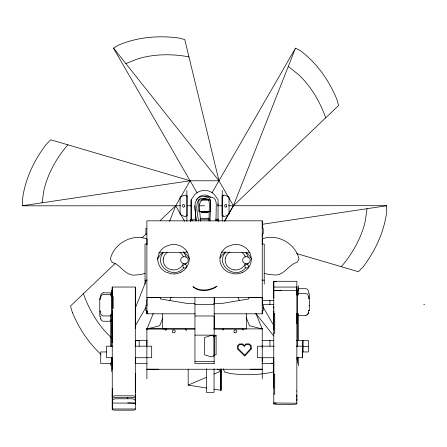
<?xml version="1.0" encoding="UTF-8"?>
<svg xmlns="http://www.w3.org/2000/svg" width="447" height="447" viewBox="0 0 447 447"><rect width="100%" height="100%" fill="white"/><g stroke="black" fill="none" stroke-linecap="round" stroke-linejoin="round"><path stroke-width="0.67" d="M112.236 397.78L112.236 388.264M112.236 369.602L112.236 358.41M112.236 308.536L112.236 292.606M112.27 392.511L112.286 409.608A3.855 0.615 0 0 0 114.404 410.1A3.839 0.615 0 0 0 115.929 410.167L131.552 410.167A3.839 0.615 0 0 0 133.094 410.111A3.855 0.615 0 0 0 135.312 409.631L135.312 287.035L112.236 287.035L112.27 295.925L110.795 295.92L110.795 294.495L103.592 294.484A2.883 2.794 0 0 0 100.698 297.305L100.704 299.244L99.742 299.334M112.264 342.525L112.27 324.84M112.27 287.851L112.236 296.462L113.203 296.545L113.203 308.313L112.242 308.413M112.236 403.038L135.312 403.16L135.312 394.209M135.34 392.511L135.34 373.29M135.312 328.556L135.312 309.894M135.312 309.402L135.34 287.851L135.34 288.214M135.34 315.705L135.34 307.441M135.34 307.078L135.34 305.156M146.879 345.252L146.879 340.413M146.879 310.631L146.879 313.744L147.292 311.151M215.42 219.231L218.052 219.231L218.829 221.114L218.052 219.231L218.052 199.77L214.376 194.607A13.432 13.432 0 0 0 206.017 190.461L203.161 190.467A13.432 13.432 0 0 0 194.808 194.613L191.132 199.77L191.132 219.231L190.394 221.109M214.174 328.931L214.174 315.984L194.948 315.984M220.958 369.11L220.958 390.253L214.13 389.181M262.244 361.567L262.244 357.717M262.244 347.386L262.244 345.252M262.249 313.744L262.249 310.631M194.87 303.468L187.259 303.468L160.339 298.931L160.339 297.635L146.879 297.579L262.249 297.579L262.249 305.262L263.21 305.262L263.21 310.704L262.249 310.704M262.255 244.23L262.255 242.883M262.255 242.794L262.255 241.905M262.255 241.805L262.255 240.888M262.255 240.793L262.255 239.229M262.249 237.027L262.249 233.915L263.21 233.915L263.21 228.473L262.249 228.473L262.249 220.824L146.879 220.824L146.879 313.816L195.283 313.816M273.782 388.091L273.782 363.249M273.782 329.925L273.782 310.771M273.782 308.43L273.782 306.519M273.782 298.093L273.782 281.286L296.858 281.286L296.836 403.803A3.855 0.598 0 0 1 295.372 404.217A3.839 0.592 0 0 1 293.193 404.339L277.576 404.339A3.839 0.592 0 0 1 276.028 404.284A3.855 0.598 0 0 1 273.782 403.742L273.782 281.286L276.537 281.403M297.858 363.4L296.858 357.717L302.625 357.717L302.625 346.185L296.361 346.185M135.329 346.52L135.34 340.413L147.113 340.413M296.858 323.796L296.886 313.269M296.858 399.747L296.842 398.953A3.855 0.665 0 0 0 296.679 398.813M296.858 403.194L273.782 402.976M296.858 400.875L296.842 399.869A3.855 0.928 0 0 0 296.679 399.679M214.426 303.787L214.543 297.523M215.974 220.974L216.275 204.972L216.08 202.078L215.225 199.491L213.7 197.96L211.716 197.311L207.145 196.512L204.91 196.781M208.978 220.947L209.419 203.569L208.771 200.161L207.978 199.368C192.473 193.657 197.216 212.297 198.624 220.935M210.006 221.114L210.643 202.988L209.805 198.87L208.576 197.647C205.039 196.401 200.574 195.719 197.496 198.367C192.45 204.916 196.378 213.66 196.049 221.058L194.903 205.765M112.236 401.088L112.258 400.836A3.855 2.285 0 0 1 113.722 399.255A3.839 2.274 0 0 1 115.902 398.774L131.519 398.774A3.839 2.274 0 0 1 133.066 398.981A3.855 2.285 0 0 1 135.312 401.076M191.132 205.81L191.59 202.53M112.231 320.7L112.27 320.225M296.853 294.69L296.858 286.778M112.242 310.335L112.27 332.68M112.27 400.484L112.286 400.322A3.855 1.414 0 0 1 112.443 400.037M42.046 202.804L44.007 189.74A162.708 115.052 -8.5 0 1 66.826 145.979L67.91 144.839M367.071 208.693L365.11 221.757A162.708 115.052 -8.5 0 1 342.29 265.518L341.206 266.658M111.264 363.4L112.27 357.717L106.498 357.717L106.498 346.185L112.767 346.185M112.236 396.752L112.258 396.645A3.855 0.933 0 0 1 114.376 395.902A3.839 0.928 0 0 1 115.902 395.807L131.519 395.807A3.839 0.928 0 0 1 133.066 395.891A3.855 0.933 0 0 1 135.279 396.618L135.312 396.74M112.27 404.496L112.286 404.395A3.855 0.883 0 0 1 112.443 404.217M147.326 298.836L146.879 300.781L147.046 305.659M309.358 310.134L309.017 310.224M309.358 305.329L309.017 305.413M186.17 263.311L185.516 263.562A3.749 3.526 0 0 1 180.728 260.702L180.694 260.009A3.749 3.526 0 0 1 183.019 256.913L184.432 256.656L186.472 257.226A3.744 3.526 0 0 1 188.176 260.009L188.137 260.707A3.749 3.526 0 0 1 186.17 263.305L185.634 264.747M248.146 263.311L247.493 263.562A3.749 3.526 0 0 1 242.704 260.702L242.671 260.009A3.749 3.526 0 0 1 244.995 256.913L246.409 256.656L248.448 257.226A3.744 3.526 0 0 1 250.152 260.009L250.113 260.707A3.749 3.526 0 0 1 248.146 263.305L247.604 264.747M135.324 308.095L146.314 280.247M169.569 221.304L175.705 205.76L190.126 180.767L50.695 139.777L46.091 144.549A183.544 129.786 -8.5 0 0 22.356 200.329L22.579 205.816L180.437 205.782M295.59 48.187L300.356 50.684A183.544 129.786 -68.5 0 1 336.792 99.139L338.619 105.509L233.407 205.765L224.472 221.22L233.412 205.743L295.489 48.142L212.096 192.679M147.158 329.903L147.024 328.947L153.327 313.28M190.355 221.164L191.132 219.231L191.132 199.77M162.809 317.985L159.691 325.729L147.024 328.947M169.81 300.557L171.106 297.333M190.355 221.114L191.132 219.231L192.372 220.868M183.354 263.562L183.007 264.3A10.398 9.789 0 0 1 174.604 269.915L172.542 269.915M244.984 264.3L245.33 263.562M296.858 403.082L296.836 403.121A3.855 0.33 0 0 1 296.679 403.188M135.123 326.109L145.795 307.603M220.008 258.064L222.226 254.885L225.903 251.974C214.107 264.25 235.446 280.889 245.705 267.764M216.812 220.868L218.052 219.231L218.823 221.164M163.216 252.778C152.935 265.484 174.006 280.319 183.728 267.764M115.13 263.479L70.497 306.011L72.319 312.386M141.978 237.893L146.46 233.63M160.361 220.377L175.705 205.76L184.639 221.237M163.233 252.287L160.255 254.885L158.031 258.064A15.818 14.891 0 0 0 157.484 259.238M296.64 253.561L358.421 271.72L363.025 266.948A183.544 129.786 -8.5 0 0 386.767 211.168L386.538 205.687L233.412 205.743L218.957 180.767L184.756 39.543L178.325 37.934A183.544 129.786 51.5 0 0 118.148 45.27L113.51 48.203L196.998 192.685M213.806 336.977L216.186 335.585M188.17 369.228L188.17 385.118L206.458 377.302M214.024 374.066L220.958 371.099L217.382 369.01M125.847 63.563L138.14 58.73A162.708 115.052 51.5 0 1 187.449 56.607L188.98 56.976M145.068 273.385L140.76 274.547L134.441 275.128C124.763 275.441 120.858 264.725 112.286 262.445L110.32 259.176C113.773 243.632 131.994 233.362 147.085 238.961L147.085 244.353M423.722 304.658L424.65 304.413M308.396 310.62L309.358 310.52L309.358 293.55L308.396 293.461L308.396 291.522A2.9 2.816 0 0 0 307.385 289.377A2.883 2.799 0 0 0 305.508 288.701L298.3 288.712L298.3 290.137L296.858 290.148M205.162 198.675C201.156 198.865 199.396 203.195 199.138 206.659L200.686 221.231M262.255 238.843C277.341 233.239 295.562 243.509 299.021 259.053L297.054 262.328C288.477 264.602 284.571 275.324 274.899 275.011L268.574 274.43L264.266 273.262M22.568 205.704L190.126 180.767M262.383 224.277L386.549 205.793M145.024 280.224L147.287 280.09M281.359 290.433L273.782 290.639L296.858 290.639L296.858 287.069L273.782 287.069M273.782 313.531L274.732 313.503L274.732 333.261L273.782 333.289M273.782 374.323L274.732 374.295L274.732 394.053L273.782 394.075M273.782 403.194L276.28 403.127M158.663 252.795L187.528 252.158M296.858 295.076L298.3 295.065L298.3 293.618L305.508 293.606A2.883 2.844 0 0 1 307.385 294.294A2.9 2.866 0 0 1 308.167 295.35A2.883 2.844 0 0 1 308.391 296.467M250.247 369.256L262.244 369.222M187.092 205.782L191.869 205.776M228.702 205.76L233.39 205.754M262.249 297.613L248.789 297.635L248.789 298.931L221.868 303.468L213.56 303.468M190.12 180.789L218.974 180.784L113.599 48.142M223.377 195.803L222.098 195.803L222.098 215.8L223.377 215.8M186.885 196.155L186.209 196.155L186.209 195.194L184.17 195.194L180.091 197.116L180.091 214.42L184.17 216.348L186.209 216.348L186.209 215.387L186.885 215.381M222.237 196.155L222.919 196.155L222.919 195.194L224.958 195.194L229.037 197.116L229.043 200.558L229.037 214.426L224.958 216.348L222.919 216.348L222.919 215.387L222.237 215.387M202.15 199.228L208.324 199.228M201.966 199.809L209.107 199.809M199.323 205.771L204.558 205.765M217.968 205.765L222.098 205.765M200.016 211.733L209.107 211.733M201.468 212.303L208.336 212.303M200.155 218.292L209.123 218.292M191.042 219.231L196.01 219.231M199.787 219.231L209.392 219.231M146.879 228.473L145.918 228.473L145.918 233.915L146.879 233.915M147.113 244.017L145.024 244.017L145.024 284.113M262.143 244.017L264.238 244.017L264.238 284.113M103.62 292.841L110.822 292.852L110.822 294.316L112.27 294.327M309.017 297.965L309.358 298.054M262.249 300.49L273.782 300.49M194.948 304.446L214.174 304.446M262.249 304.441L273.782 304.441M146.879 305.262L145.918 305.262L145.918 310.704L146.879 310.704M296.858 313.626L298.261 313.626L298.3 315.442L305.502 315.453M214.04 313.816L262.249 313.816L262.249 220.824M296.858 313.978L298.3 314.135M112.236 314.498L110.839 314.498L110.795 315.934L103.592 315.945A2.883 2.799 0 0 1 100.709 313.129L100.698 311.201L99.742 311.101M112.27 319.778L110.867 319.778L110.822 321.242L103.626 321.253A2.883 2.85 0 0 1 101.737 320.566A2.905 2.866 0 0 1 100.955 319.504M165.53 328.88L146.879 328.88L194.948 328.88M214.174 328.88L262.244 328.88M194.791 328.953L162.647 328.953L162.647 313.816M213.638 328.953L246.481 328.953L246.481 313.816M222.444 329.897L223.405 329.897L223.405 328.953M243.598 329.897L242.637 329.897L242.637 328.953M194.948 335.138L214.174 335.138M214.174 335.608L216.102 335.608L216.102 354.834L214.174 354.834M214.174 336.569L213.213 336.569L213.213 335.608L210.716 335.608L204.564 337.53L204.564 354.834L210.716 356.756L213.213 356.756L213.213 355.795L214.174 355.795M262.009 340.413L273.782 340.413M296.445 340.413L308.396 340.413L308.396 351.951L302.166 351.951M135.016 346.185L151.684 346.185L151.684 357.717L135.111 357.717M274.112 346.185L257.438 346.185L257.438 357.717L274.017 357.717M302.854 346.38L308.396 346.38M106.498 351.951L100.731 351.951L100.731 363.489L112.678 363.489M194.948 361.567L214.174 361.567M147.113 363.489L135.34 363.489L135.329 357.382M214.174 363.489L194.948 363.489L194.948 297.685M262.009 363.489L273.81 363.489L273.76 357.717M146.879 369.256L262.244 369.256M112.236 397.595L135.312 397.595M135.34 408.983L112.27 408.983L112.236 287.035M146.879 369.222L158.875 369.256M221.304 252.147L250.13 252.778M127.736 402.842L135.312 403.16M234.519 269.915L236.58 269.915A10.398 9.789 0 0 0 244.973 264.294M174.291 273.955L171.19 273.81L165.591 271.955A15.762 14.84 0 0 1 161.199 268.362A15.617 14.701 0 0 1 158.484 263.467A15.762 14.84 0 0 1 157.875 257.69M261.976 280.09L264.238 280.224M188.17 385.118L206.615 388.007M135.34 340.413L138.084 340.871M271.726 363.143L273.782 363.489M183.443 252.013L187.399 255.477L189.45 258.763M288.36 66.508L298.697 74.733A162.708 115.052 -68.5 0 1 325.187 116.376L325.634 117.885M112.594 338.519L110.42 336.787A162.708 115.052 -68.5 0 1 83.93 295.143L83.483 293.634M246.537 252.756L249.376 255.477L251.426 258.763M255.975 313.61L273.737 335.965M263.043 306.972L273.726 325.461M244.984 256.042L245.325 256.824M183.348 256.824L183.007 256.042A10.398 9.789 0 0 0 180.024 252.505M255.857 313.28L262.154 328.947L249.487 325.729L246.113 317.336M238.072 297.333L239.368 300.557M309.358 298.54L308.396 298.451L308.396 296.478M248.119 257.064L248.063 256.846A12.98 12.22 0 0 0 245.906 252.784M186.142 257.064L186.086 256.846A12.98 12.22 0 0 0 183.248 252.007M223.573 368.741L224.355 371.982L230.792 373.591A183.544 129.786 51.5 0 0 273.821 371.831M296.858 391.108L296.836 391.002A3.855 0.916 0 0 0 296.679 390.818M112.203 294.053L112.242 294.523M217.901 203.782L218.052 205.81M308.396 310.43L308.396 312.576A2.883 2.85 0 0 1 305.508 315.448M303.127 340.413L303.127 351.951M302.625 340.413L302.625 357.717M298.395 285.7L298.395 293.992M298.395 315.269L298.395 340.525M298.395 357.27L298.395 365.769M297.434 290.69L297.434 346.442M297.434 357.159L297.434 359.913M296.858 397.428L296.842 395.316A3.855 2.073 0 0 0 296.679 394.897M269.938 300.49L269.938 304.441M269.938 340.413L269.938 346.185M262.244 328.299L262.244 378.872M222.237 190.388L222.237 221.153M214.174 297.685L214.18 363.54M214.035 335.166L214.035 355.242M214.035 368.753L214.035 392.326L206.341 392.326L206.341 368.753M187.092 195.803L187.092 215.8M186.885 190.388L186.885 221.153M186.678 330.411C187.036 329.266 184.918 330.551 185.717 328.953M166.491 328.953C167.295 330.551 165.172 329.266 165.53 330.411M146.879 328.299L146.879 378.872M139.185 340.413L139.185 346.185M127.736 397.277L127.736 398.668M111.689 290.248L111.689 346.352M111.689 357.231L111.689 371.463M110.727 314.889L110.727 346.19M110.727 362.947L110.727 365.596M100.726 318.381L100.726 316.426L99.77 316.325L99.77 297.831L100.731 297.741L100.726 295.746A2.883 2.883 0 0 1 103.615 292.846M100.882 354.275A183.544 129.786 -68.5 0 1 72.325 312.386M308.396 312.207A2.883 2.878 0 0 1 306.838 314.783M210.738 197.451A8.873 8.873 0 0 0 197.406 198.691A8.8 8.8 0 0 0 196.568 200.122M209.632 211.118A8.806 8.806 0 0 1 205.469 212.655A8.89 8.89 0 0 1 203.715 212.655A8.806 8.806 0 0 1 199.133 210.788M242.229 272.597A15.74 14.818 0 0 0 250.147 264.792A15.623 14.706 0 0 0 251.303 259.199M242.274 272.558A15.623 14.706 0 0 1 236.441 273.916L233.3 273.81L227.696 271.955A15.762 14.84 0 0 1 221.712 266.049A15.617 14.701 0 0 1 220.589 263.467A15.762 14.84 0 0 1 220.572 254.891M248.733 251.113A15.611 14.701 0 0 1 251.259 259.154M220.589 254.935A15.617 14.701 0 0 1 221.712 252.348A15.762 14.84 0 0 1 227.696 246.448L233.3 244.587L236.402 244.448A15.611 14.701 0 0 1 242.229 245.8A15.74 14.818 0 0 1 248.778 251.158M189.198 259.199A15.623 14.706 0 0 1 186.673 267.245A15.74 14.818 0 0 1 180.124 272.597M180.169 272.558A15.623 14.706 0 0 1 174.336 273.916M186.623 251.113A15.611 14.701 0 0 1 189.148 259.154M186.673 251.158A15.74 14.818 0 0 0 180.124 245.805A15.611 14.701 0 0 0 174.291 244.448L171.19 244.587L165.591 246.448A15.762 14.84 0 0 0 161.199 250.041A15.617 14.701 0 0 0 157.897 257.735M242 252.505A10.398 9.789 0 0 1 244.973 256.058M234.519 269.91A10.387 9.778 0 0 1 225.165 260.657A10.521 9.907 0 0 1 225.26 258.724M225.266 258.746A10.387 9.778 0 0 1 229.887 251.979M172.542 269.91A10.387 9.778 0 0 1 163.189 260.657M163.289 258.746A10.387 9.778 0 0 1 167.122 252.51M163.183 260.657A10.521 9.907 0 0 1 163.284 258.724M135.312 400.277A3.855 1.414 0 0 1 135.34 400.473M100.961 319.51A2.883 2.85 0 0 1 100.737 318.387M135.312 404.367A3.855 0.883 0 0 1 135.34 404.49M250.605 348.604L244.76 355.142L238.195 348.727L238.167 346.028L239.659 344.631L242.358 344.598L244.274 346.475L246.146 344.559L248.839 344.525L250.577 345.928L250.605 348.604M251.281 348.856L244.794 356.114L237.53 349.012L237.497 345.743L239.391 343.966L242.632 343.927L244.263 345.525L245.861 343.888L249.068 343.855L251.242 345.604L251.281 348.856M216.985 286.169C210.375 291.321 199.373 292.679 192.931 286.628C200.049 291.785 209.811 290.544 216.985 286.169M210.33 199.999L198.792 199.999L198.792 211.537L210.33 211.537L210.33 199.999M247.102 264.568L246.733 264.535A1.872 1.766 0 0 0 245.571 267.68L246.191 267.988A1.872 1.766 0 0 0 247.75 264.82L247.102 264.568M185.125 264.568L184.756 264.535A1.872 1.766 0 0 0 183.594 267.68L184.22 267.988A1.872 1.766 0 0 0 185.773 264.82L185.125 264.568M220.958 390.253L220.958 369.01L220.958 390.253M234.429 332.507A1.442 1.442 0 0 0 236.754 331.59A1.442 1.442 0 0 0 234.798 330.031A1.442 1.442 0 0 0 234.429 332.507M172.9 332.507A1.442 1.442 0 0 0 175.224 331.59A1.442 1.442 0 0 0 173.268 330.031A1.442 1.442 0 0 0 172.9 332.507M184.237 206.654A1.442 1.017 -90 0 0 183.588 204.329A1.442 1.017 -90 0 0 182.488 206.285A1.442 1.017 -90 0 0 184.237 206.654M226.545 206.553A1.442 1.017 -90 0 0 225.735 204.335A1.442 1.017 -90 0 0 224.78 206.43A1.442 1.017 -90 0 0 226.545 206.553"/></g></svg>
